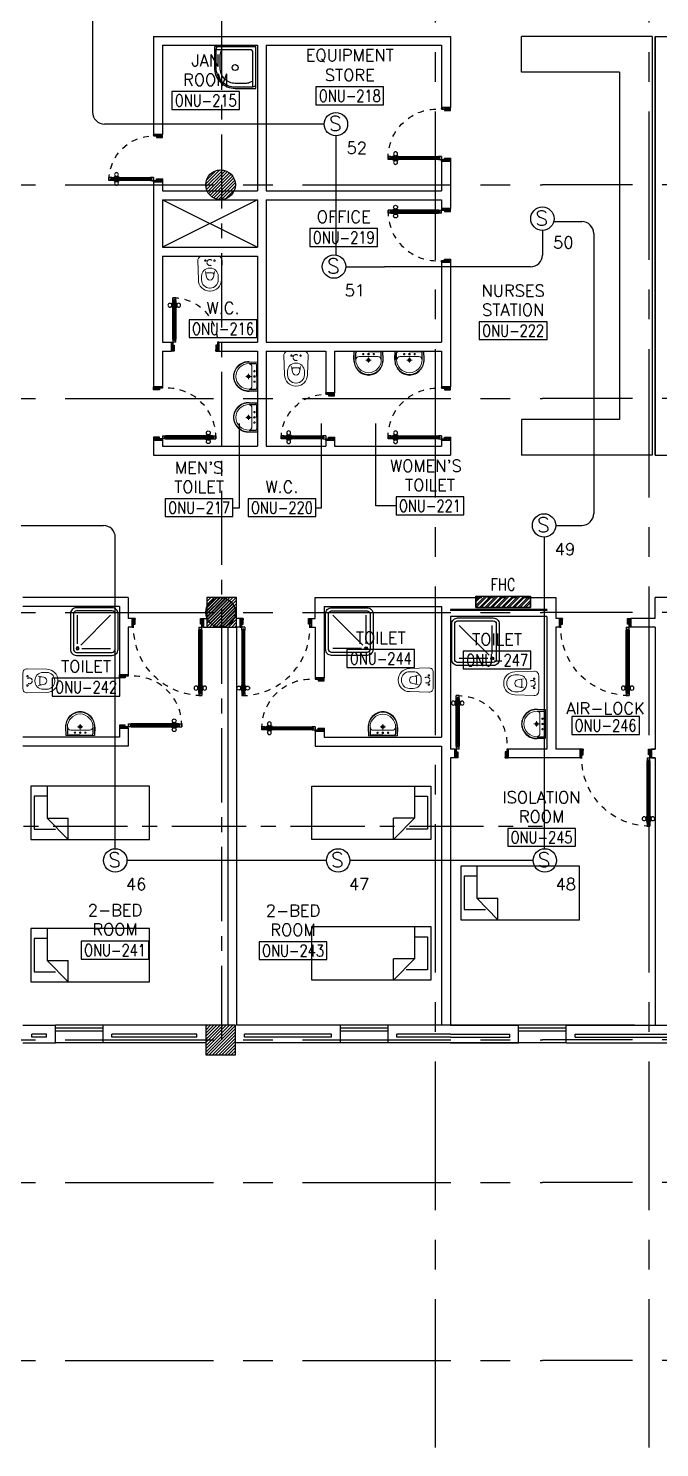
# Model space of a CAD drawing. Extents: x 0 to 90.9, y -1.6 to 78.
# Drawn here: x 60.07 to 70.7, y -1.55 to 22.35 of the extents above; entities that cross this region are included whole.
import ezdxf
from ezdxf.enums import TextEntityAlignment as Align

# ---------------------------------------------------------------- set-up
doc = ezdxf.new("R2010")
doc.units = 0
doc.header["$MEASUREMENT"] = 0
for name, pattern in [('CENTER', [2, 1.25, -0.25, 0.25, -0.25]), ('CENTERX2', [4, 2.5, -0.5, 0.5, -0.5]), ('DASHED', [0.75, 0.5, -0.25]), ('HIDDEN', [0.375, 0.25, -0.125]), ('HIDDEN2', [0.1875, 0.125, -0.0625])]:
    doc.linetypes.add(name, pattern=pattern)
doc.layers.get('0').update_dxf_attribs({"color": 11, "linetype": 'CONTINUOUS'})
for name, color, linetype in [('AXES', 11, 'CENTERX2'), ('AXES1', 11, 'CENTER'), ('COL', 11, 'CONTINUOUS'), ('COUNTER', 11, 'CONTINUOUS'), ('DIM', 11, 'CONTINUOUS'), ('DOOR', 11, 'CONTINUOUS'), ('E-FIRE', 4, 'CONTINUOUS'), ('E-WIRE', 4, 'CONTINUOUS'), ('FHC', 11, 'CONTINUOUS'), ('FIX', 11, 'CONTINUOUS'), ('FUR', 11, 'CONTINUOUS'), ('HAT', 11, 'CONTINUOUS'), ('INSUL', 11, 'CONTINUOUS'), ('RM-BOX', 11, 'CONTINUOUS'), ('RM-IND', 11, 'CONTINUOUS'), ('RM-NAME', 11, 'CONTINUOUS'), ('RM-NO', 11, 'CONTINUOUS'), ('WALL', 11, 'CONTINUOUS'), ('WIN', 11, 'CONTINUOUS')]:
    doc.layers.add(name, color=color, linetype=linetype)
doc.styles.add('ROMANS', font='ROMANS.shx', dxfattribs={"width": 0.6})

# ---------------------------------------------------------------- blocks, each defined once
blk = doc.blocks.new('RM1')
at = {"layer": 'RM-BOX'}
blk.add_lwpolyline([(570, -200), (-570, -200), (-570, -500), (570, -500)], close=True, dxfattribs=at)
at = {"layer": 'RM-NAME', "style": 'ROMANS'}
for tag, p in [('ROOMNAME1', (0, 324)), ('ROOMNAME2', (0, 0))]:
    blk.add_attdef(tag, text='', height=200, dxfattribs=at).set_placement(p, align=Align.MIDDLE)
at = {"layer": 'RM-NO', "style": 'ROMANS', "width": 0.8}
blk.add_attdef('ROOMNO', text='', height=200, dxfattribs=at).set_placement((0, -350), align=Align.MIDDLE)
blk = doc.blocks.new('*X115')
at = {"color": 0}
for p, q in [((193089, 10708), (193542, 11161)), ((193089, 10761), (193488, 11161)), ((193089, 10814), (193435, 11161)), ((193089, 10867), (193382, 11161)), ((193089, 10920), (193329, 11161)), ((193089, 10973), (193276, 11161)), ((193089, 11026), (193223, 11161)), ((193089, 11079), (193170, 11161)), ((193089, 11132), (193117, 11161)), ((193095, 10661), (193589, 11155)), ((193148, 10661), (193589, 11102)), ((193201, 10661), (193589, 11049)), ((193254, 10661), (193589, 10996)), ((193307, 10661), (193589, 10943)), ((193360, 10661), (193589, 10890)), ((193413, 10661), (193589, 10837)), ((193466, 10661), (193589, 10784)), ((193519, 10661), (193589, 10731)), ((193572, 10661), (193589, 10678))]:
    blk.add_line(p, q, dxfattribs=at)
blk = doc.blocks.new('WC1')
at = {"layer": 'FIX', "lineweight": 20}
for p, q in [((-727, 5), (-727, -5)), ((-674, 5), (-674, -5)), ((-534, 24), (-540, 0)), ((-540, 0), (-534, -24)), ((-210, 204), (-538, 194)), ((-475, 141), (-538, 141)), ((-395, 76), (-490, 60)), ((-339, 5), (-339, -5)), ((-538, -141), (-475, -141)), ((-538, -194), (-210, -204)), ((-490, -60), (-395, -76))]:
    blk.add_line(p, q, dxfattribs=at)
at = {"layer": 'FIX', "linetype": 'Continuous', "lineweight": 20}
blk.add_line((-420, -47), (-420, 45), dxfattribs=at)
at = {"layer": 'FIX', "lineweight": 20}
blk.add_lwpolyline([(-213, -204), (-210, -204, 0.414214), (-137, -131), (-137, 0), (-137, 131, 0.414214), (-210, 204)], format="xyb", dxfattribs=at)
at = {"layer": 'FIX', "linetype": 'HIDDEN2', "lineweight": 20, "ltscale": 0.3}
blk.add_circle((-245, 0), 49.8, dxfattribs=at)
at = {"layer": 'FIX', "linetype": 'HIDDEN', "lineweight": 20, "ltscale": 0.05}
for centre in [(-213, 78), (-213, -77)]:
    blk.add_circle(centre, 11.6, dxfattribs=at)
at = {"layer": 'FIX', "lineweight": 20}
for centre, radius, start, end in [((-538, 5), 189, 90, 180), ((-538, 5), 136, 90, 180), ((-473, -7), 68.2, 128.9242, 152.8468), ((-464, -18), 82, 108.496, 128.9242), ((-475, 5), 136, 360, 90), ((-538, -5), 189, 180, 270), ((-538, -5), 136, 180, 270), ((-473, 7), 68.2, 207.1532, 231.0758), ((-464, 18), 82, 231.0758, 251.504), ((-475, -5), 136, 270, 0)]:
    blk.add_arc(centre, radius, start, end, dxfattribs=at)
at = {"layer": 'FIX', "linetype": 'Continuous', "lineweight": 20}
for centre, start, end in [((-443, 46), 357.6662, 91.6121), ((-442, -46), 268.3879, 2.3338)]:
    blk.add_arc(centre, 22.3, start, end, dxfattribs=at)
blk = doc.blocks.new('LAV1')
at = {"layer": 'FIX', "linetype": 'ByBlock', "ltscale": 0.3}
for p, q in [((-280, 210), (-275, 50)), ((-245, 210), (-245, 85)), ((0, 60), (-220, 60)), ((0, 60), (220, 60)), ((245, 210), (245, 85)), ((280, 210), (275, 50))]:
    blk.add_line(p, q, dxfattribs=at)
at = {"layer": 'FIX', "linetype": 'Continuous', "lineweight": 20}
for p, q in [((-275, 210), (-275, 50)), ((0, 50), (-275, 50)), ((0, 50), (-252, 50)), ((0, 155), (-181, 155)), ((0, 155), (181, 155)), ((0, 50), (275, 50)), ((0, 50), (252, 50)), ((275, 210), (275, 50))]:
    blk.add_line(p, q, dxfattribs=at)
at = {"layer": 'FIX', "linetype": 'DASHED', "lineweight": 20, "ltscale": 0.05}
for p, q in [((50, 220), (-50, 220)), ((0, 170), (0, 270)), ((0, 170), (0, 270))]:
    blk.add_line(p, q, dxfattribs=at)
at = {"layer": 'FIX', "lineweight": 20}
for p, q in [((16, 107), (-15, 107)), ((0, 92), (0, 123))]:
    blk.add_line(p, q, dxfattribs=at)
at = {"layer": 'FIX', "linetype": 'HIDDEN', "lineweight": 20, "ltscale": 0.05}
for centre in [(-100, 107), (100, 107)]:
    blk.add_circle(centre, 12.4, dxfattribs=at)
at = {"layer": 'FIX', "lineweight": 20}
for centre, radius in [((0, 220), 29.5), ((0, 220), 22.5), ((0, 107), 15.5)]:
    blk.add_circle(centre, radius, dxfattribs=at)
at = {"layer": 'FIX', "linetype": 'ByBlock', "ltscale": 0.3}
for centre, radius, start, end in [((7, 220), 287, 91.3776, 182.0064), ((-7, 220), 287, 357.9936, 88.6224), ((-220, 85), 24.9, 179.7021, 269.9486), ((220, 85), 24.9, 270.0514, 0.2979)]:
    blk.add_arc(centre, radius, start, end, dxfattribs=at)
at = {"layer": 'FIX', "linetype": 'Continuous', "lineweight": 20}
for centre, radius, start, end in [((8, 217), 283, 91.6988, 181.351), ((8, 212), 253, 91.7328, 180.4884), ((-8, 217), 283, 358.649, 88.3012), ((-8, 212), 253, 359.5116, 88.2672), ((-179, 222), 66.9, 190.2006, 268.0786), ((179, 222), 66.9, 271.9214, 349.7994)]:
    blk.add_arc(centre, radius, start, end, dxfattribs=at)
blk = doc.blocks.new('DOOR90')
at = {"layer": 'DOOR', "linetype": 'ByBlock'}
for p, q in [((0, 0), (-150, 0)), ((-200, -25), (-1000, -25)), ((-200, -42), (-1000, -42)), ((-200, -58), (-1000, -58)), ((-1000, -75), (-200, -75))]:
    blk.add_line(p, q, dxfattribs=at)
at = {"layer": 'DOOR', "color": 0, "linetype": 'ByBlock'}
for p, q in [((-150, 0), (-150, -25)), ((-150, 0), (0, 0)), ((0, -50), (0, 0)), ((-1050, -25), (-1050, -75)), ((-1050, -75), (-1050, -25)), ((-1000, -25), (-1050, -25)), ((-1000, -75), (-1050, -75)), ((-1020, -42), (-1020, -58)), ((-1000, -42), (-1020, -42)), ((-1000, -58), (-1020, -58)), ((-1000, -25), (-1000, -42)), ((-1000, -58), (-1000, -75)), ((-968, -25), (-968, -18)), ((-878, -18), (-968, -18)), ((-968, -75), (-968, -82)), ((-878, -82), (-968, -82)), ((-955, -18), (-955, -9)), ((-955, -9), (-890, -9)), ((-955, -18), (-890, -18)), ((-955, -82), (-955, -91)), ((-955, -82), (-890, -82)), ((-955, -91), (-890, -91)), ((-890, -18), (-890, -9)), ((-890, -82), (-890, -91)), ((-878, -25), (-878, -18)), ((-878, -75), (-878, -82)), ((-200, -42), (-200, -25)), ((-200, -25), (-150, -25)), ((-180, -42), (-200, -42)), ((-200, -75), (-200, -58)), ((-200, -58), (-180, -58)), ((-150, -75), (-200, -75)), ((-180, -58), (-180, -42)), ((-150, -75), (-150, -25)), ((-150, -25), (-100, -25)), ((-100, -25), (-100, -50)), ((-100, -50), (0, -50)), ((-150, -900), (-150, -875)), ((-150, -875), (-100, -875)), ((0, -900), (-150, -900)), ((-150, -900), (0, -900)), ((-100, -850), (0, -850)), ((-100, -875), (-100, -850)), ((0, -850), (0, -900))]:
    blk.add_line(p, q, dxfattribs=at)
at = {"layer": 'DOOR', "color": 9, "linetype": 'ByBlock'}
for p, q in [((0, -50), (-114, 0)), ((0, -50), (-40, 0)), ((0, -50), (-100, -37)), ((0, -850), (-114, -900)), ((0, -850), (-100, -863)), ((0, -850), (-40, -900))]:
    blk.add_line(p, q, dxfattribs=at)
at = {"layer": 'DOOR', "color": 0, "linetype": 'ByBlock'}
for centre in [(-923, 24), (-923, -124)]:
    blk.add_circle(centre, 32.4, dxfattribs=at)
at = {"layer": 'DOOR', "color": 9, "linetype": 'ByBlock'}
for centre, radius, start, end in [((0, -50), 74.4, 137.7764, 180), ((0, -50), 54.4, 113.2074, 180), ((0, -50), 154, 161.1053, 166.2858), ((0, -50), 134, 158.1598, 169.28), ((0, -50), 114, 154.0838, 167.3774), ((0, -50), 94.4, 148.0182, 180), ((0, -50), 34.4, 90, 180), ((0, -50), 14.4, 90, 180), ((0, -850), 154, 193.7142, 198.8947), ((0, -850), 134, 190.72, 201.8402), ((0, -850), 94.4, 180, 211.9818), ((0, -850), 74.4, 180, 222.2236), ((0, -850), 54.4, 180, 246.7926), ((0, -850), 34.4, 180, 270), ((0, -850), 14.4, 180, 270)]:
    blk.add_arc(centre, radius, start, end, dxfattribs=at)
at = {"layer": 'DOOR', "linetype": 'HIDDEN', "ltscale": 0.5}
blk.add_arc((-222, -50), 828, 178.2701, 275.003, dxfattribs=at)
blk = doc.blocks.new('DOOR80')
at = {"layer": 'DOOR', "color": 0, "linetype": 'ByBlock'}
for p, q in [((-91, 805), (-91, 740)), ((-82, 805), (-91, 805)), ((-82, 740), (-91, 740)), ((-82, 728), (-82, 818)), ((-75, 818), (-82, 818)), ((-82, 805), (-82, 740)), ((-75, 728), (-82, 728)), ((-75, 850), (-75, 900)), ((-75, 900), (-25, 900)), ((-25, 900), (-75, 900)), ((-58, 850), (-75, 850)), ((-58, 850), (-58, 870)), ((-42, 870), (-58, 870)), ((-42, 850), (-42, 870)), ((-25, 850), (-42, 850)), ((-25, 850), (-25, 900)), ((-25, 818), (-18, 818)), ((-25, 728), (-18, 728)), ((-18, 728), (-18, 818)), ((-18, 805), (-18, 740)), ((-18, 805), (-9, 805)), ((-18, 740), (-9, 740)), ((-9, 805), (-9, 740)), ((-800, 150), (-800, 0)), ((-800, 150), (-775, 150)), ((-800, 0), (-800, 150)), ((-750, 0), (-800, 0)), ((-775, 150), (-775, 100)), ((-775, 100), (-750, 100)), ((-750, 100), (-750, 0)), ((-75, 200), (-58, 200)), ((-75, 150), (-75, 200)), ((-75, 150), (-25, 150)), ((-58, 200), (-58, 180)), ((-58, 180), (-42, 180)), ((-50, 100), (-50, 0)), ((-25, 100), (-50, 100)), ((-50, 0), (0, 0)), ((-42, 200), (-25, 200)), ((-42, 180), (-42, 200)), ((-25, 200), (-25, 150)), ((0, 150), (-25, 150)), ((-25, 150), (-25, 100)), ((0, 0), (0, 150)), ((0, 150), (0, 0))]:
    blk.add_line(p, q, dxfattribs=at)
at = {"layer": 'DOOR', "linetype": 'ByBlock'}
for p, q in [((-75, 850), (-75, 200)), ((-58, 200), (-58, 850)), ((-42, 200), (-42, 850)), ((-25, 200), (-25, 850))]:
    blk.add_line(p, q, dxfattribs=at)
at = {"layer": 'DOOR', "color": 9, "linetype": 'ByBlock'}
for p, q in [((-750, 0), (-800, 114)), ((-750, 0), (-800, 40)), ((-750, 0), (-763, 100)), ((-50, 0), (0, 114)), ((-50, 0), (-37, 100)), ((-50, 0), (0, 40))]:
    blk.add_line(p, q, dxfattribs=at)
at = {"layer": 'DOOR', "color": 0, "linetype": 'ByBlock'}
for centre in [(-124, 773), (24, 773)]:
    blk.add_circle(centre, 32.4, dxfattribs=at)
at = {"layer": 'DOOR', "linetype": 'HIDDEN', "ltscale": 0.5}
blk.add_arc((-25, 150), 750, 90, 180, dxfattribs=at)
at = {"layer": 'DOOR', "color": 9, "linetype": 'ByBlock'}
for centre, radius, start, end in [((-750, 0), 154, 103.7142, 108.8947), ((-750, 0), 134, 100.72, 111.8402), ((-750, 0), 94.4, 90, 121.9818), ((-750, 0), 74.4, 90, 132.2236), ((-750, 0), 54.4, 90, 156.7926), ((-750, 0), 34.4, 90, 180), ((-750, 0), 14.4, 90, 180), ((-50, 0), 94.4, 58.0182, 90), ((-50, 0), 74.4, 47.7764, 90), ((-50, 0), 54.4, 23.2074, 90), ((-50, 0), 34.4, 0, 90), ((-50, 0), 14.4, 0, 90), ((-50, 0), 134, 68.1598, 79.28), ((-50, 0), 114, 64.0838, 77.3774), ((-50, 0), 154, 71.1053, 76.2858)]:
    blk.add_arc(centre, radius, start, end, dxfattribs=at)
blk = doc.blocks.new('DOOR100')
at = {"layer": 'DOOR', "color": 0, "linetype": 'ByBlock'}
for p, q in [((-92, 1206), (-92, 1141)), ((-83, 1206), (-92, 1206)), ((-83, 1129), (-83, 1219)), ((-76, 1219), (-83, 1219)), ((-83, 1206), (-83, 1141)), ((-76, 1251), (-76, 1301)), ((-76, 1301), (-26, 1301)), ((-26, 1301), (-76, 1301)), ((-59, 1251), (-76, 1251)), ((-59, 1251), (-59, 1271)), ((-43, 1271), (-59, 1271)), ((-43, 1251), (-43, 1271)), ((-26, 1251), (-43, 1251)), ((-26, 1251), (-26, 1301)), ((-26, 1219), (-19, 1219)), ((-19, 1129), (-19, 1219)), ((-19, 1206), (-19, 1141)), ((-19, 1206), (-10, 1206)), ((-10, 1206), (-10, 1141)), ((-83, 1141), (-92, 1141)), ((-76, 1129), (-83, 1129)), ((-26, 1129), (-19, 1129)), ((-19, 1141), (-10, 1141)), ((-1201, 0), (-1201, 150)), ((-1201, 150), (-1176, 150)), ((-1201, 150), (-1201, 0)), ((-1151, 0), (-1201, 0)), ((-1176, 150), (-1176, 100)), ((-1176, 100), (-1151, 100)), ((-1151, 100), (-1151, 0)), ((-76, 200), (-59, 200)), ((-76, 150), (-76, 200)), ((-76, 150), (-26, 150)), ((-59, 200), (-59, 180)), ((-59, 180), (-43, 180)), ((-51, 100), (-51, 0)), ((-26, 100), (-51, 100)), ((-51, 0), (-1, 0)), ((-43, 200), (-26, 200)), ((-43, 180), (-43, 200)), ((-26, 200), (-26, 150)), ((-1, 150), (-26, 150)), ((-26, 150), (-26, 100)), ((-1, 150), (-1, 0))]:
    blk.add_line(p, q, dxfattribs=at)
at = {"layer": 'DOOR', "linetype": 'ByBlock'}
for p, q in [((-76, 1251), (-76, 200)), ((-59, 200), (-59, 1251)), ((-43, 200), (-43, 1251)), ((-26, 200), (-26, 1251))]:
    blk.add_line(p, q, dxfattribs=at)
at = {"layer": 'DOOR', "color": 9, "linetype": 'ByBlock'}
for p, q in [((-1151, 0), (-1201, 114)), ((-1151, 0), (-1201, 40)), ((-1151, 0), (-1164, 100)), ((-51, 0), (-1, 114)), ((-51, 0), (-38, 100)), ((-51, 0), (-1, 40))]:
    blk.add_line(p, q, dxfattribs=at)
at = {"layer": 'DOOR', "color": 0, "linetype": 'ByBlock'}
for centre in [(-125, 1174), (22, 1174)]:
    blk.add_circle(centre, 32.4, dxfattribs=at)
at = {"layer": 'DOOR', "linetype": 'HIDDEN', "ltscale": 0.5}
blk.add_arc((-27, 152), 1149, 89.961, 180.0931, dxfattribs=at)
at = {"layer": 'DOOR', "color": 9, "linetype": 'ByBlock'}
for centre, radius, start, end in [((-1151, 0), 154, 103.7142, 108.8947), ((-1151, 0), 134, 100.72, 111.8402), ((-1151, 0), 94.4, 90, 121.9818), ((-1151, 0), 74.4, 90, 132.2236), ((-1151, 0), 54.4, 90, 156.7926), ((-1151, 0), 34.4, 90, 180), ((-1151, 0), 14.4, 90, 180), ((-51, 0), 94.4, 58.0182, 90), ((-51, 0), 74.4, 47.7764, 90), ((-51, 0), 54.4, 23.2074, 90), ((-51, 0), 34.4, 0, 90), ((-51, 0), 14.4, 0, 90), ((-51, 0), 134, 68.1598, 79.28), ((-51, 0), 114, 64.0838, 77.3774), ((-51, 0), 154, 71.1053, 76.2858)]:
    blk.add_arc(centre, radius, start, end, dxfattribs=at)
blk = doc.blocks.new('JAN-001')
for p, q in [((730, -30), (30, -30)), ((30, -30), (30, -730)), ((80, -130), (80, -705)), ((705, -80), (130, -80)), ((610, -80), (635, -152)), ((640, -380), (640, -184)), ((688, -30), (704, -76)), ((705, -380), (705, -84)), ((730, -380), (730, -30)), ((30, -688), (76, -704)), ((80, -610), (152, -635)), ((84, -705), (380, -705)), ((184, -640), (380, -640)), ((30, -730), (380, -730))]:
    blk.add_line(p, q)
blk.add_circle((380, -380), 50)
for centre, radius, start, end in [((130, -130), 50, 90, 180), ((540, -184), 100, 0, 19.0039), ((680, -84), 25, 0, 19.0039), ((380, -380), 350, 270, 0), ((380, -380), 325, 270, 0), ((380, -380), 260, 270, 0), ((84, -680), 25, 250.9961, 270), ((184, -540), 100, 250.9961, 270)]:
    blk.add_arc(centre, radius, start, end)
blk = doc.blocks.new('SHR1')
at = {"layer": 'FIX'}
for p, q in [((-196, 196), (-700, 700)), ((-143, 218), (-143, 700)), ((-218, 143), (-700, 143))]:
    blk.add_line(p, q, dxfattribs=at)
for points in [[(-825, 125), (-825, 725, -0.414214), (-725, 825), (-125, 825, -0.414214), (-25, 725), (-25, 125, -0.414214), (-125, 25), (-725, 25, -0.414214)], [(-775, 125), (-775, 725, -0.414214), (-725, 775), (-125, 775, -0.414214), (-75, 725), (-75, 125, -0.414214), (-125, 75), (-725, 75, -0.414214)]]:
    blk.add_lwpolyline(points, format="xyb", close=True, dxfattribs=at)
for radius in [25, 15]:
    blk.add_circle((-143, 143), radius, dxfattribs=at)
blk = doc.blocks.new('*X58')
at = {"color": 0}
for p, q in [((73379, 125458), (73871, 125950)), ((73379, 125511), (73818, 125950)), ((73379, 125564), (73765, 125950)), ((73379, 125617), (73712, 125950)), ((73379, 125670), (73659, 125950)), ((73379, 125723), (73606, 125950)), ((73379, 125776), (73553, 125950)), ((73379, 125829), (73500, 125950)), ((73379, 125882), (73447, 125950)), ((73379, 125935), (73394, 125950)), ((73424, 125450), (73879, 125905)), ((73477, 125450), (73879, 125852)), ((73530, 125450), (73879, 125799)), ((73583, 125450), (73879, 125746)), ((73636, 125450), (73879, 125692)), ((73690, 125450), (73879, 125639)), ((73743, 125450), (73879, 125586)), ((73796, 125450), (73879, 125533)), ((73849, 125450), (73879, 125480))]:
    blk.add_line(p, q, dxfattribs=at)
blk = doc.blocks.new('COL50')
at = {"layer": 'COL'}
blk.add_lwpolyline([(-250, 250), (-250, -250), (250, -250), (250, 250)], close=True, dxfattribs=at)
blk = doc.blocks.new('AH20A')
at = {"layer": 'FUR'}
for p, q in [((0, 0.5), (0, -0.5)), ((1, 0.5), (0, 0.5)), ((0.136, 0.5), (0.136, -0.099)), ((1, -0.5), (1, 0.5)), ((0.136, 0.311), (0.028, 0.311)), ((0.028, 0.311), (0.028, -0.309)), ((0.136, -0.099), (0.313, -0.5)), ((0.136, -0.099), (0.313, -0.099)), ((0.313, -0.5), (0.313, -0.099)), ((0.028, -0.309), (0.208, -0.309)), ((0, -0.5), (1, -0.5))]:
    blk.add_line(p, q, dxfattribs=at)
blk = doc.blocks.new('S')
at = {"layer": 'E-FIRE'}
blk.add_circle((0, 0), 197, dxfattribs=at)
at = {"layer": 'E-FIRE', "color": 3, "style": 'ROMANS'}
blk.add_text('S', height=250, dxfattribs=at).set_placement((-119, -115))

msp = doc.modelspace()

# ---------------------------------------------------------------- hatches: boundary and pattern name
at = {"layer": 'FHC', "linetype": 'ByBlock', "ltscale": 0.3}
h = msp.add_hatch(dxfattribs=at)
h.set_pattern_fill('ANSI32', color=11, scale=0.175, style=0)
h.set_pattern_definition([(45, (-164.589825, -18.45362), (-0.046403883, 0.046403883), []), (45, (-164.55889, -18.45362), (-0.046403883, 0.046403883), [])])
h.paths.add_polyline_path([(68.5264, 12.5974), (68.5264, 12.7874), (67.6064, 12.7874), (67.6064, 12.5974)])
h.paths.add_polyline_path([(67.3937, 12.1763), (67.3937, 12.5971), (67.6562, 12.5971), (67.6562, 12.1763)], flags=9)
at = {"layer": 'HAT'}
h = msp.add_hatch(dxfattribs=at)
h.set_pattern_fill('ANSI31', color=256, scale=0.3, style=0)
h.set_pattern_definition([(45, (2.06856, -23.92095), (-0.026516504, 0.026516504), [])])
h.paths.add_polyline_path([(63.0589, 19.7135), (63.3089, 19.7135), (63.3089, 19.9635, 0.4142136)])
h.paths.add_polyline_path([(63.3089, 19.9635), (63.3089, 19.7135), (63.5589, 19.7135, 0.4142136)])
h.paths.add_polyline_path([(63.5589, 19.7135), (63.3089, 19.7135), (63.3089, 19.4635, 0.4142136)])
h.paths.add_polyline_path([(63.3089, 19.7135), (63.0589, 19.7135, 0.4142136), (63.3089, 19.4635)])
h = msp.add_hatch(dxfattribs=at)
h.set_pattern_fill('ANSI31', color=256, scale=0.3, style=0)
h.set_pattern_definition([(45, (2.06856, -31.12095), (-0.026516504, 0.026516504), [])])
h.paths.add_polyline_path([(63.0589, 12.5135), (63.3089, 12.5135), (63.3089, 12.7635, 0.4142136)])
h.paths.add_polyline_path([(63.3089, 12.7635), (63.3089, 12.5135), (63.5589, 12.5135, 0.4142136)])
h.paths.add_polyline_path([(63.5589, 12.5135), (63.3089, 12.5135), (63.3089, 12.2635, 0.4142136)])
h.paths.add_polyline_path([(63.3089, 12.5135), (63.0589, 12.5135, 0.4142136), (63.3089, 12.2635)])

# ---------------------------------------------------------------- linework, layer by layer
at = {"layer": 'AXES'}
for p, q in [((66.9289, -1.5519), (66.9289, 77.2608)), ((70.5289, -1.5519), (70.5289, 77.2608)), ((0.6889, 19.7124), (68.7289, 19.7124)), ((90.248, 19.7124), (68.7289, 19.7124)), ((0.6889, 16.1124), (68.7289, 16.1124)), ((90.248, 16.1124), (68.7289, 16.1124)), ((0.6889, 12.5124), (68.7289, 12.5124)), ((90.248, 12.5124), (68.7289, 12.5124)), ((0.6889, 5.3124), (68.7289, 5.3124)), ((90.248, 5.3124), (68.7289, 5.3124)), ((0.6889, 2.9124), (68.7289, 2.9124)), ((90.248, 2.9124), (68.7289, 2.9124)), ((0.6889, -0.0876), (68.7289, -0.0876)), ((90.248, -0.0876), (68.7289, -0.0876))]:
    msp.add_line(p, q, dxfattribs=at)
at = {"layer": 'AXES1'}
for p, q in [((63.3289, 5.3124), (63.3289, 64.1324)), ((10.4889, 8.9124), (68.7289, 8.9124))]:
    msp.add_line(p, q, dxfattribs=at)
at = {"layer": 'COL'}
for p, q in [((63.5589, 5.5624), (63.0589, 5.5624)), ((63.0589, 5.5624), (63.0589, 5.0624)), ((63.5589, 5.0624), (63.5589, 5.5624)), ((63.0589, 5.0624), (63.5589, 5.0624))]:
    msp.add_line(p, q, dxfattribs=at)
at = {"layer": 'COUNTER', "linetype": 'ByBlock'}
for p, q in [((68.3789, 21.6124), (68.3789, 22.2124)), ((70.5789, 22.2124), (68.3789, 22.2124)), ((70.5789, 22.2124), (70.5789, 15.1624)), ((70.6289, 15.1624), (70.6289, 22.2124)), ((70.6289, 15.1624), (70.6289, 22.2124)), ((70.0289, 21.6124), (68.3789, 21.6124)), ((70.0289, 21.6124), (70.0289, 15.7624)), ((70.0289, 15.7624), (68.3789, 15.7624)), ((68.3789, 15.7624), (68.3789, 15.1624)), ((70.5789, 15.1624), (68.3789, 15.1624))]:
    msp.add_line(p, q, dxfattribs=at)
at = {"layer": 'DIM', "color": 0, "linetype": 'Continuous'}
for p, q in [((62.3289, 19.4624), (63.9289, 18.6624)), ((63.9289, 19.4624), (62.3289, 18.6624))]:
    msp.add_line(p, q, dxfattribs=at)
at = {"layer": 'E-WIRE', "color": 4}
for p, q in [((61.1525, 23.0085), (61.1525, 20.935)), ((68.7289, 18.9457), (68.7289, 18.5309)), ((68.92, 19.0949), (69.393, 19.0949)), ((69.593, 18.8949), (69.593, 14.1774)), ((65.4159, 18.3309), (66.0697, 18.3309))]:
    msp.add_line(p, q, dxfattribs=at)
at = {"layer": 'E-WIRE', "color": 4, "linetype": 'ByBlock'}
for p, q in [((65.0543, 20.735), (61.3525, 20.735)), ((65.2514, 20.5379), (65.2514, 18.5269)), ((68.5289, 18.3309), (66.0697, 18.3309)), ((57.8333, 13.9774), (61.3342, 13.9774)), ((68.9542, 13.9774), (69.393, 13.9774)), ((61.5342, 8.5336), (61.5342, 13.7774)), ((68.7572, 13.7804), (68.7572, 8.54)), ((65.0916, 8.3365), (61.7312, 8.3365)), ((68.573, 8.3365), (65.4857, 8.3365))]:
    msp.add_line(p, q, dxfattribs=at)
for centre, start, end in [((61.3525, 20.935), 180, 270), ((69.393, 14.1774), 270, 0), ((61.3342, 13.7774), 0, 90)]:
    msp.add_arc(centre, 0.2, start, end, dxfattribs=at)
at = {"layer": 'E-WIRE', "color": 4}
for centre, start, end in [((69.393, 18.8949), 0, 90), ((68.5289, 18.5309), 270, 0)]:
    msp.add_arc(centre, 0.2, start, end, dxfattribs=at)
at = {"layer": 'FHC', "color": 250, "linetype": 'HIDDEN', "ltscale": 0.25}
msp.add_line((67.6064, 12.7624), (68.5264, 12.7624), dxfattribs=at)
at = {"layer": 'FHC', "linetype": 'ByBlock', "ltscale": 0.3}
msp.add_lwpolyline([(67.6064, 12.7874), (68.5264, 12.7874), (68.5264, 12.5974), (67.6064, 12.5974)], close=True, dxfattribs=at)
at = {"layer": 'INSUL'}
for p, q in [((60.1289, 5.3624), (60.1289, 5.4124)), ((60.3789, 5.4124), (60.1289, 5.4124)), ((60.3789, 5.3624), (60.1289, 5.3624)), ((60.3789, 5.3624), (60.3789, 5.4124)), ((62.9089, 5.4124), (61.4789, 5.4124)), ((61.4789, 5.3624), (61.4789, 5.4124)), ((62.9089, 5.3624), (61.4789, 5.3624)), ((62.9089, 5.3624), (62.9089, 5.4124)), ((63.7089, 5.3624), (63.7089, 5.4124)), ((65.1789, 5.4124), (63.7089, 5.4124)), ((65.1789, 5.3624), (63.7089, 5.3624)), ((65.1789, 5.3624), (65.1789, 5.4124)), ((66.2789, 5.3624), (66.2789, 5.4124)), ((67.1789, 5.4124), (66.2789, 5.4124)), ((66.2789, 5.3624), (66.2789, 5.4124)), ((67.1789, 5.3624), (66.2789, 5.3624)), ((67.1789, 5.4124), (68.1789, 5.4124)), ((67.1789, 5.3624), (68.1789, 5.3624)), ((68.1822, 5.3624), (68.1822, 5.4124)), ((68.1822, 5.3624), (68.1822, 5.4124)), ((69.2789, 5.3624), (69.2789, 5.4124)), ((69.2789, 5.4124), (70.2789, 5.4124)), ((69.2789, 5.3624), (70.2789, 5.3624)), ((70.2789, 5.4124), (71.1822, 5.4124)), ((70.2789, 5.3624), (71.1822, 5.3624))]:
    msp.add_line(p, q, dxfattribs=at)
at = {"layer": 'RM-IND'}
for p, q in [((63.6251, 14.276), (63.6251, 15.6931)), ((65.0101, 14.276), (65.0101, 15.6931)), ((65.9249, 14.3076), (65.9249, 15.6931)), ((63.5169, 14.276), (63.6251, 14.276)), ((64.9114, 14.276), (65.0101, 14.276)), ((66.2652, 14.3076), (65.9249, 14.3076))]:
    msp.add_line(p, q, dxfattribs=at)
at = {"layer": 'WALL'}
for p, q in [((62.1789, 22.2124), (62.1789, 20.5624)), ((62.1789, 22.2124), (67.1789, 22.2124)), ((62.3289, 22.0624), (62.3289, 20.5624)), ((62.3289, 22.0624), (63.9289, 22.0624)), ((63.9289, 22.0624), (63.9289, 19.6124)), ((64.0789, 22.0624), (67.0289, 22.0624)), ((64.0789, 22.0624), (64.0789, 19.6124)), ((70.6289, 22.2124), (75.2789, 22.2124)), ((62.1789, 20.5624), (62.3289, 20.5624)), ((62.1789, 19.7624), (62.3289, 19.7624)), ((62.1789, 19.7624), (62.1789, 16.3124)), ((62.3289, 19.7624), (62.3289, 19.6124)), ((62.3289, 19.6124), (63.9289, 19.6124)), ((64.0789, 19.6124), (67.0289, 19.6124)), ((62.3289, 19.4624), (62.3289, 18.6624)), ((62.3289, 19.4624), (63.9289, 19.4624)), ((63.9289, 19.4624), (63.9289, 18.6624)), ((64.0789, 19.4624), (64.0789, 17.0624)), ((64.0789, 19.4624), (67.0289, 19.4624)), ((67.0289, 19.3124), (67.1789, 19.3124)), ((62.3289, 18.6624), (63.9289, 18.6624)), ((62.3289, 18.5124), (62.3289, 17.0624)), ((62.3289, 18.5124), (63.9289, 18.5124)), ((63.9289, 18.5124), (63.9289, 17.0624)), ((67.0289, 18.4124), (67.1789, 18.4124)), ((62.3289, 16.9124), (62.3289, 16.3124)), ((63.9289, 16.9124), (63.9289, 15.3124)), ((64.0789, 16.9124), (64.0789, 15.3124)), ((65.0789, 16.9124), (65.0789, 16.2124)), ((65.2289, 16.9124), (65.2289, 16.2124)), ((62.1789, 15.4124), (62.1789, 15.1624)), ((62.3289, 15.4124), (62.3289, 15.3124)), ((65.0789, 15.4124), (65.0789, 15.3124)), ((65.2289, 15.4124), (65.2289, 15.3124)), ((61.7539, 12.7624), (59.9789, 12.7624)), ((61.7539, 12.7624), (61.7539, 12.4124)), ((64.9039, 12.7624), (67.6064, 12.7624)), ((64.9039, 12.4124), (64.9039, 12.7624)), ((67.6064, 12.7624), (67.6064, 12.5974)), ((68.5264, 12.7624), (68.9539, 12.7624)), ((68.5264, 12.5974), (68.5264, 12.7624)), ((68.9539, 12.7624), (68.9539, 12.4124)), ((68.9539, 12.7624), (68.9539, 12.4124)), ((70.6289, 12.4124), (70.6289, 12.7624)), ((72.5539, 12.7624), (70.6289, 12.7624)), ((61.6039, 12.6124), (61.6039, 11.4624)), ((65.0539, 12.6124), (65.0539, 11.4124)), ((67.0289, 12.6124), (67.0289, 10.4124)), ((68.8039, 12.5624), (67.1789, 12.5624)), ((67.1789, 12.5624), (67.1789, 12.5424)), ((68.8039, 12.5424), (67.1789, 12.5424)), ((67.1789, 12.4424), (67.1789, 10.2124)), ((68.8039, 12.4424), (67.1789, 12.4424)), ((67.6064, 12.5974), (68.5264, 12.5974)), ((68.8039, 12.5624), (68.8039, 12.5424)), ((68.8039, 12.4424), (68.8039, 10.2124)), ((61.8183, 12.4124), (61.7539, 12.4124)), ((61.8183, 12.2624), (61.7539, 12.2624)), ((61.7539, 12.2624), (61.7539, 11.4624)), ((61.8183, 12.4124), (61.8183, 12.2624)), ((63.0183, 12.4124), (63.0183, 12.2624)), ((63.0183, 12.4124), (63.0789, 12.4124)), ((63.0183, 12.2624), (63.0789, 12.2624)), ((63.4289, 12.2624), (63.4289, 5.5624)), ((63.6394, 12.4124), (63.5789, 12.4124)), ((63.6394, 12.2624), (63.5789, 12.2624)), ((63.5789, 12.2624), (63.5789, 5.5624)), ((63.6394, 12.4124), (63.6394, 12.2624)), ((64.8394, 12.4124), (64.9039, 12.4124)), ((64.8394, 12.4124), (64.8394, 12.2624)), ((64.8394, 12.2624), (64.9039, 12.2624)), ((64.9039, 12.2624), (64.9039, 11.4124)), ((67.0289, 12.2624), (67.0289, 10.4124)), ((69.0164, 12.4124), (68.9539, 12.4124)), ((69.0164, 12.4124), (68.9539, 12.4124)), ((69.0164, 12.2624), (68.9539, 12.2624)), ((69.0164, 12.2624), (68.9539, 12.2624)), ((68.9539, 12.2624), (68.9539, 10.2124)), ((69.0164, 12.4124), (69.0164, 12.2624)), ((69.0164, 12.4124), (69.0164, 12.2624)), ((70.2164, 12.4124), (70.2164, 12.2624)), ((70.2164, 12.4124), (70.2164, 12.2624)), ((70.6289, 12.4124), (70.2164, 12.4124)), ((70.6289, 12.2624), (70.2164, 12.2624)), ((70.6289, 12.2624), (70.6289, 10.2124)), ((67.1789, 12.0923), (67.1789, 10.2124)), ((61.6039, 10.5624), (61.6039, 10.4124)), ((61.7539, 10.5624), (61.7539, 10.2624)), ((64.9039, 10.5124), (64.9039, 10.2624)), ((65.0539, 10.5124), (65.0539, 10.4124)), ((67.0289, 10.2624), (67.0289, 5.5624)), ((67.1789, 10.0624), (67.1789, 5.5624)), ((67.2539, 10.2124), (67.2539, 10.0624)), ((68.1539, 10.2124), (68.1539, 10.0624)), ((68.1539, 10.0624), (68.1539, 10.2085)), ((70.5664, 10.2124), (70.6289, 10.2124)), ((70.5664, 10.0624), (70.6289, 10.0624)), ((70.6289, 10.0624), (70.6289, 5.5624)), ((59.9789, 5.5624), (60.5289, 5.5624)), ((60.5289, 5.2624), (60.5289, 5.5624)), ((63.4289, 5.5624), (61.3289, 5.5624)), ((61.3289, 5.2624), (61.3289, 5.5624)), ((65.3289, 5.5624), (63.5789, 5.5624)), ((65.3289, 5.2624), (65.3289, 5.5624)), ((66.1289, 5.2624), (66.1289, 5.5624)), ((67.1789, 5.5624), (66.1289, 5.5624)), ((66.1289, 5.2624), (66.1289, 5.5624)), ((67.1789, 5.5624), (68.3289, 5.5624)), ((67.1789, 5.5624), (68.3289, 5.5624)), ((68.3322, 5.5624), (67.1822, 5.5624)), ((68.3292, 5.2624), (68.3292, 5.5624)), ((70.2789, 5.5624), (69.1289, 5.5624)), ((69.1289, 5.5624), (70.2789, 5.5624)), ((69.1289, 5.2624), (69.1289, 5.5624)), ((69.1289, 5.2624), (69.1289, 5.5624)), ((69.1289, 5.5624), (70.2789, 5.5624)), ((70.2789, 5.5624), (71.3289, 5.5624)), ((59.9789, 5.2624), (60.5289, 5.2624)), ((63.0589, 5.2624), (61.3289, 5.2624)), ((65.3289, 5.2624), (63.5589, 5.2624)), ((67.1789, 5.2624), (66.1289, 5.2624)), ((67.1789, 5.2624), (68.3289, 5.2624)), ((67.1789, 5.2624), (68.3289, 5.2624)), ((68.3322, 5.2624), (67.1822, 5.2624)), ((69.1289, 5.2624), (70.2789, 5.2624)), ((70.2789, 5.2624), (71.3289, 5.2624))]:
    msp.add_line(p, q, dxfattribs=at)
at = {"layer": 'WALL', "linetype": 'ByBlock'}
for p, q in [((67.0289, 22.0624), (67.0289, 21.0124)), ((67.1789, 22.2124), (67.1789, 21.0124)), ((70.6289, 22.2124), (70.6289, 15.1624)), ((70.6289, 22.2124), (70.6289, 15.1624)), ((67.1789, 21.0124), (67.0289, 21.0124)), ((67.1789, 20.1124), (67.0289, 20.1124)), ((67.0289, 20.1124), (67.0289, 19.6124)), ((67.1789, 20.1124), (67.1789, 19.3124)), ((67.0289, 19.4624), (67.0289, 19.3124)), ((67.0289, 18.4124), (67.0289, 17.0624)), ((67.1789, 18.4124), (67.1789, 16.3124)), ((62.3289, 17.0624), (62.4789, 17.0624)), ((62.4789, 16.9124), (62.4789, 17.0624)), ((63.2789, 16.9124), (63.2789, 17.0624)), ((63.2789, 17.0624), (63.9289, 17.0624)), ((64.0789, 17.0624), (67.0289, 17.0624)), ((62.3289, 16.9124), (62.4789, 16.9124)), ((63.2789, 16.9124), (63.9289, 16.9124)), ((64.0789, 16.9124), (65.0789, 16.9124)), ((65.2289, 16.9124), (67.0289, 16.9124)), ((67.0289, 16.9124), (67.0289, 16.3124)), ((62.3289, 16.3124), (62.1789, 16.3124)), ((67.0289, 16.3124), (67.1789, 16.3124)), ((65.2289, 16.2124), (65.0789, 16.2124)), ((62.3289, 15.4124), (62.1789, 15.4124)), ((62.3289, 15.3124), (63.9289, 15.3124)), ((64.0789, 15.3124), (65.0789, 15.3124)), ((65.2289, 15.4124), (65.0789, 15.4124)), ((65.2289, 15.3124), (67.0289, 15.3124)), ((67.0289, 15.4124), (67.1789, 15.4124)), ((67.0289, 15.4124), (67.0289, 15.3124)), ((67.1789, 15.4124), (67.1789, 15.1624)), ((62.1789, 15.1624), (67.1789, 15.1624)), ((70.6289, 15.1624), (75.2789, 15.1624)), ((61.6039, 12.6124), (59.9789, 12.6124)), ((65.0539, 12.6124), (67.0289, 12.6124)), ((65.8213, 12.6124), (66.6789, 12.6124)), ((61.7539, 11.4624), (61.6039, 11.4624)), ((64.9039, 11.4124), (65.0539, 11.4124)), ((61.7539, 10.5624), (61.6039, 10.5624)), ((61.6039, 10.4124), (59.9789, 10.4124)), ((64.9039, 10.5124), (65.0539, 10.5124)), ((65.0539, 10.4124), (67.0289, 10.4124)), ((65.8213, 10.4124), (67.0289, 10.4124)), ((61.7539, 10.2624), (59.9789, 10.2624)), ((64.9039, 10.2624), (67.0289, 10.2624)), ((65.8213, 10.2624), (67.0289, 10.2624)), ((67.2539, 10.2124), (67.1789, 10.2124)), ((67.2539, 10.2124), (67.1789, 10.2124)), ((67.2539, 10.0624), (67.1789, 10.0624)), ((67.2539, 10.0624), (67.1789, 10.0624)), ((68.8039, 10.2124), (68.1539, 10.2124)), ((68.8039, 10.2124), (68.1539, 10.2124)), ((69.3664, 10.0624), (68.1539, 10.0624)), ((69.3664, 10.2124), (68.9539, 10.2124)), ((69.3664, 10.2124), (69.3664, 10.0624)), ((69.3664, 10.2124), (69.3664, 10.0624)), ((70.5664, 10.2124), (70.5664, 10.0624)), ((70.5664, 10.2124), (70.5664, 10.2124)), ((70.5664, 10.2124), (70.5664, 10.0624)), ((70.6289, 10.2124), (70.5664, 10.2124)), ((70.5664, 10.0624), (70.5664, 10.0624)), ((70.6289, 10.0624), (70.5664, 10.0624))]:
    msp.add_line(p, q, dxfattribs=at)
at = {"layer": 'WALL'}
for centre in [(63.3089, 19.7135), (63.3089, 12.5135)]:
    msp.add_circle(centre, 0.25, dxfattribs=at)
at = {"layer": 'WIN'}
for p, q in [((61.3289, 5.5624), (60.5289, 5.5624)), ((61.3289, 5.5124), (60.5289, 5.5124)), ((66.1289, 5.5624), (65.3289, 5.5624)), ((66.1289, 5.5124), (65.3289, 5.5124)), ((66.1289, 5.5624), (65.8213, 5.5624)), ((66.1289, 5.5124), (65.8213, 5.5124)), ((69.1289, 5.5624), (68.3289, 5.5624)), ((69.1289, 5.5124), (68.3289, 5.5124)), ((61.3289, 5.4624), (60.5289, 5.4624)), ((61.3289, 5.2624), (60.5289, 5.2624)), ((66.1289, 5.4624), (65.3289, 5.4624)), ((66.1289, 5.2624), (65.3289, 5.2624)), ((66.1289, 5.4624), (65.8213, 5.4624)), ((66.1289, 5.2624), (65.8213, 5.2624)), ((69.1289, 5.4624), (68.3289, 5.4624)), ((69.1289, 5.4624), (68.3289, 5.4624)), ((69.1289, 5.2624), (68.3289, 5.2624))]:
    msp.add_line(p, q, dxfattribs=at)

# ---------------------------------------------------------------- block references
at = {"layer": 'COL', "xscale": 0.001, "yscale": 0.001, "zscale": 0.001}
msp.add_blockref('COL50', (63.3289, 12.5124), dxfattribs=at)
msp.add_blockref('COL50', (63.3289, 12.5124), dxfattribs=at)
at = {"layer": 'DOOR', "color": 0, "linetype": 'Continuous', "yscale": 0.001, "zscale": 0.001}
for name, p, xscale, rotation in [('DOOR90', (67.1789, 20.1124), -0.001, 180), ('DOOR80', (62.3289, 19.7624), -0.001, 90), ('DOOR90', (62.1789, 15.4124), 0.001, 180), ('DOOR90', (67.1789, 15.4124), -0.001, 180), ('DOOR80', (65.2289, 15.4124), -0.001, 90), ('DOOR100', (63.0194, 12.4124), -0.001, 180), ('DOOR100', (63.6383, 12.4124), 0.001, 180)]:
    msp.add_blockref(name, p, dxfattribs=dict(at, xscale=xscale, rotation=rotation))
for name, p, xscale in [('DOOR90', (67.1789, 19.3124), 0.001), ('DOOR80', (62.4789, 16.9124), -0.001)]:
    msp.add_blockref(name, p, dxfattribs=dict(at, xscale=xscale))
at = {"layer": 'DOOR', "color": 0, "linetype": 'ByBlock', "yscale": 0.001, "zscale": 0.001}
for name, p, xscale, rotation in [('DOOR100', (70.2164, 12.4124), -0.001, 180), ('DOOR90', (61.6039, 10.5624), 0.001, 180), ('DOOR90', (65.0539, 10.5124), -0.001, 180), ('DOOR90', (67.2539, 10.0624), -0.001, 90), ('DOOR100', (70.5674, 10.2124), -0.001, 180)]:
    msp.add_blockref(name, p, dxfattribs=dict(at, xscale=xscale, rotation=rotation))
at = {"layer": 'E-FIRE', "color": 4, "xscale": 0.001000000003841706, "yscale": 0.0009999999892897904, "zscale": 0.001}
for p in [(65.2514, 20.735), (68.7289, 19.1428), (65.2189, 18.3362), (68.7572, 13.9774), (61.5342, 8.3365), (65.2887, 8.3365), (68.7701, 8.3365)]:
    msp.add_blockref('S', p, dxfattribs=at)
at = {"layer": 'FIX'}
for name, p, xscale, yscale, zscale, rotation in [('JAN-001', (63.9338, 22.0674), 0.001, 0.001, 0.001, 270), ('WC1', (63.1289, 18.6494), -0.001, 0.001, 0.001, 270), ('LAV1', (63.9729, 16.4864), 0.0008799999997863779, 0.0008799999997863779, 0.00087999999978, 89.99999999999999), ('WC1', (64.5789, 17.0494), -0.001, 0.001, 0.001, 270), ('LAV1', (65.8005, 16.9564), 0.0008799999997863779, 0.0008799999997863779, 0.00087999999978, 180), ('LAV1', (66.4895, 16.9564), 0.0008799999997863779, 0.0008799999997863779, 0.00087999999978, 180), ('LAV1', (63.9729, 15.7974), 0.0008799999997863779, 0.0008799999997863779, 0.00087999999978, 89.99999999999999), ('WC1', (59.8419, 11.3604), 0.001, 0.001, 0.001, 180), ('LAV1', (68.8249, 10.6346), 0.0008800000000046567, 0.0008800000000046567, 0.0008800000000000001, 90)]:
    msp.add_blockref(name, p, dxfattribs=dict(at, xscale=xscale, yscale=yscale, zscale=zscale, rotation=rotation))
for name, p, xscale, yscale, zscale in [('SHR1', (60.7559, 11.7644), -0.001, 0.001, 0.001), ('SHR1', (65.9019, 11.7644), 0.001, 0.001, 0.001), ('SHR1', (68.0269, 11.5943), 0.001, 0.001, 0.001), ('WC1', (67.0289, 11.3736), 0.001, 0.001, 0.001), ('WC1', (68.8039, 11.3186), 0.001, 0.001, 0.001), ('LAV1', (60.9434, 10.3934), 0.0008799999997863779, 0.0008799999997863779, 0.00087999999978), ('LAV1', (66.0414, 10.3914), 0.0008799999997863779, 0.0008799999997863779, 0.00087999999978), ('AH20A', (60.1129, 9.1392), 2, 0.9, 2), ('AH20A', (66.8481, 9.1392), -2, 0.9, 2), ('AH20A', (67.354, 7.7884), 2, 0.8999999999999998, 2), ('AH20A', (60.1129, 6.7404), 2, 0.9, 2), ('AH20A', (66.8481, 6.7709), -2, 0.9, 2)]:
    msp.add_blockref(name, p, dxfattribs=dict(at, xscale=xscale, yscale=yscale, zscale=zscale))
at = {"layer": 'HAT', "zscale": 0.001}
for name, p, xscale, yscale in [('*X58', (-10.3004, -113.1873), 0.001, 0.001), ('*X115', (-130.0297, -5.5986), 0.001000000047497451, 0.0009999999892897904)]:
    msp.add_blockref(name, p, dxfattribs=dict(at, xscale=xscale, yscale=yscale))
at = {"layer": 'RM-NO', "xscale": 0.001, "yscale": 0.001, "zscale": 0.001}
for p, values in [((65.4848, 21.5623), {'ROOMNO': 'ONU-218', 'ROOMNAME2': 'STORE', 'ROOMNAME1': 'EQUIPMENT'}), ((63.0589, 21.4823), {'ROOMNO': 'ONU-215', 'ROOMNAME2': 'ROOM', 'ROOMNAME1': 'JAN'}), ((65.3832, 19.1752), {'ROOMNO': 'ONU-219', 'ROOMNAME2': 'OFFICE'}), ((68.2368, 17.6073), {'ROOMNO': 'ONU-222', 'ROOMNAME2': 'STATION', 'ROOMNAME1': 'NURSES'}), ((63.3493, 17.6394), {'ROOMNO': 'ONU-216', 'ROOMNAME2': 'W.C.'}), ((66.835, 14.6576), {'ROOMNO': 'ONU-221', 'ROOMNAME2': 'TOILET', 'ROOMNAME1': "WOMEN'S "}), ((62.947, 14.626), {'ROOMNO': 'ONU-217', 'ROOMNAME2': 'TOILET', 'ROOMNAME1': "MEN'S"}), ((64.3415, 14.626), {'ROOMNO': 'ONU-220', 'ROOMNAME2': 'W.C.'}), ((66.0072, 12.0862), {'ROOMNO': 'ONU-244', 'ROOMNAME2': 'TOILET'}), ((67.9658, 12.06), {'ROOMNO': 'ONU-247', 'ROOMNAME2': 'TOILET'}), ((61.0427, 11.6039), {'ROOMNO': 'ONU-242', 'ROOMNAME2': 'TOILET'}), ((68.715, 9.0745), {'ROOMNO': 'ONU-245', 'ROOMNAME2': 'ROOM', 'ROOMNAME1': 'ISOLATION'}), ((61.5308, 7.1748), {'ROOMNO': 'ONU-241', 'ROOMNAME2': 'ROOM', 'ROOMNAME1': '2-BED'}), ((64.5289, 7.1671), {'ROOMNO': 'ONU-243', 'ROOMNAME2': 'ROOM', 'ROOMNAME1': '2-BED'})]:
    msp.add_blockref('RM1', p, dxfattribs=at).add_auto_attribs(values)
at = {"layer": 'RM-NO'}
ref = msp.add_blockref('RM1', (69.7933, 10.9587), dxfattribs=dict(at, xscale=0.001, yscale=0.001, zscale=0.001))
ref.add_attrib('ROOMNO', 'ONU-246', dxfattribs={"height": 0.2, "style": 'ROMANS', "width": 0.8}).set_placement((69.7933, 10.6087), align=Align.MIDDLE)
ref.add_attrib('ROOMNAME2', 'AIR-LOCK', dxfattribs={"layer": 'RM-NAME', "height": 0.2, "style": 'ROMANS'}).set_placement((69.7933, 10.8963), align=Align.MIDDLE)

# ---------------------------------------------------------------- texts
at = {"layer": 'E-FIRE', "color": 4, "style": 'ROMANS'}
for s, p in [('52', (65.4325, 20.2353)), ('50', (68.91, 18.643)), ('51', (65.4, 17.8364)), ('49', (68.9382, 13.4777)), ('46', (61.7152, 7.8367)), ('47', (65.4698, 7.8367)), ('48', (68.9512, 7.8367))]:
    msp.add_text(s, height=0.2, dxfattribs=at).set_placement(p)
at = {"layer": 'FHC', "style": 'ROMANS', "width": 0.8}
msp.add_text('FHC', height=0.2, dxfattribs=at).set_placement((67.857, 12.8819))

doc.saveas('drawing.dxf')
